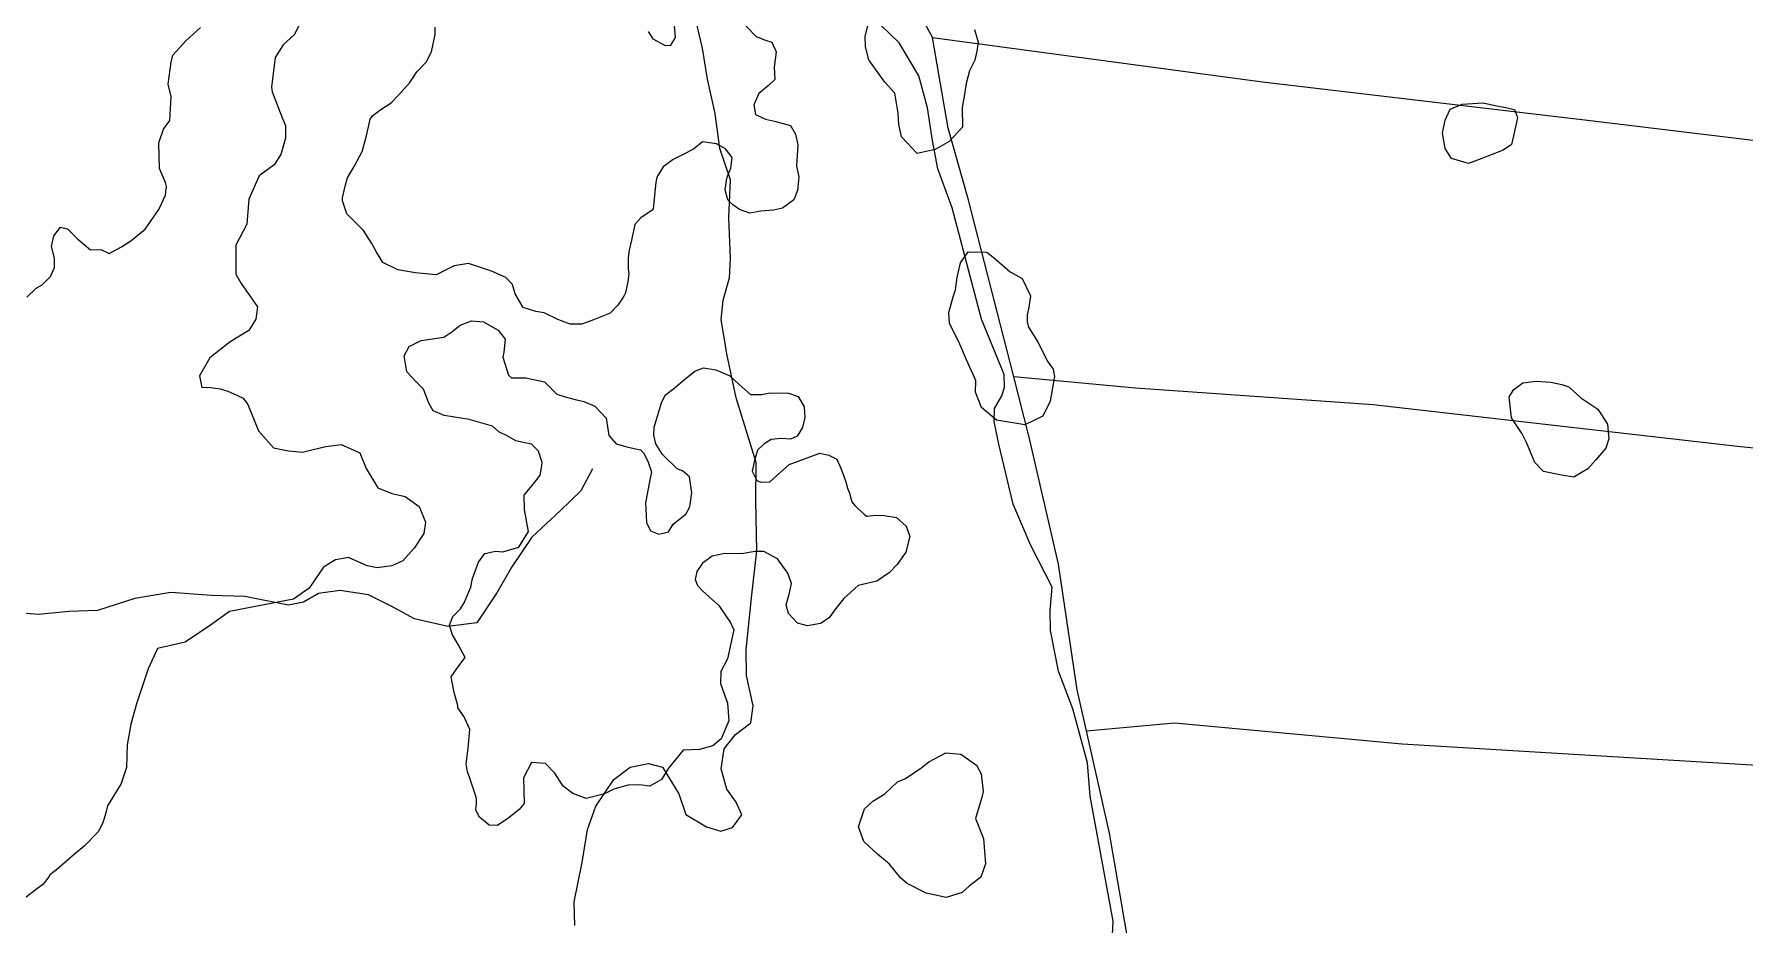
# Model space of a CAD drawing. Header units: metres. Extents: x 4652992 to 4879070, y 2074171 to 2309877.
# Drawn here: x 4653983.8 to 4654101.6, y 2308876.2 to 2308937.5 of the extents above; entities that cross this region are included whole.
import ezdxf

# ---------------------------------------------------------------- set-up
doc = ezdxf.new("R2010")
doc.units = ezdxf.units.M
doc.header["$MEASUREMENT"] = 0
doc.linetypes.add('DGN Style 3', pattern=[92.779933, 66.271381, -26.508552])
for name, color, linetype, lineweight in [('Level 1', 2, 'Continuous', 0), ('Level 20', 30, 'DGN Style 3', 0), ('Level 37', 3, 'Continuous', 0), ('Level 40', 1, 'Continuous', 0)]:
    doc.layers.add(name, color=color, linetype=linetype, lineweight=lineweight)

msp = doc.modelspace()

# ---------------------------------------------------------------- linework, layer by layer
at = {"layer": 'Level 1'}
msp.add_polyline3d([(4654022.247047, 2308907.597994, 1254.068), (4654021.438456, 2308906.073206, 1252.068), (4654020.0503, 2308904.734139, 1250.068), (4654018.073347, 2308902.884844, 1247.968), (4654016.676386, 2308900.847691, 1247.168), (4654015.643384, 2308899.047145, 1245.968), (4654014.265613, 2308896.994038, 1244.168), (4654012.288558, 2308896.726507, 1243.268), (4654009.983563, 2308897.263078, 1241.768), (4654008.374173, 2308898.119745, 1240.968), (4654006.810298, 2308898.903774, 1240.068), (4654004.845663, 2308899.210615, 1239.268), (4654003.355445, 2308898.994215, 1238.168), (4654002.326578, 2308898.413104, 1237.368), (4654001.29474, 2308898.203317, 1236.168), (4653998.284767, 2308898.802661, 1233.968), (4653995.984226, 2308898.861857, 1231.968), (4653993.189361, 2308899.083122, 1229.968), (4653990.710777, 2308898.663707, 1228.068), (4653988.13295, 2308897.8327, 1225.868), (4653986.157333, 2308897.755041, 1223.868), (4653984.067513, 2308897.547895, 1222.168), (4653982.359634, 2308897.694092, 1220.068)], dxfattribs=at)
at = {"layer": 'Level 20', "linetype": 'Continuous'}
for points in [[(4654021.038681, 2308876.121781, 1255.867961), (4654020.980362, 2308877.751664, 1256.16796), (4654021.528492, 2308880.465468, 1256.567961), (4654021.895233, 2308882.748838, 1257.267961), (4654022.473421, 2308884.356226, 1257.66796), (4654023.705902, 2308886.183661, 1258.46796), (4654024.843455, 2308887.036486, 1259.16796), (4654026.09384, 2308887.279648, 1260.067961), (4654027.07259, 2308887.035092, 1260.96796), (4654028.191467, 2308885.195969, 1261.367961), (4654028.675992, 2308883.78297, 1261.96796), (4654030.100983, 2308882.923962, 1262.46796), (4654031.079182, 2308882.632615, 1262.767961), (4654031.881081, 2308882.884742, 1263.267961), (4654032.527922, 2308883.740943, 1263.46796), (4654032.13182, 2308884.618614, 1263.867961), (4654031.498884, 2308885.529637, 1264.067961), (4654031.101885, 2308886.916205, 1264.067961), (4654031.324733, 2308888.294907, 1264.267961), (4654032.087614, 2308889.278979, 1265.067961), (4654033.144183, 2308890.082201, 1265.767961), (4654033.310656, 2308891.260127, 1266.067961), (4654032.85627, 2308893.359591, 1266.067961), (4654032.827949, 2308895.11872, 1266.367961), (4654033.204835, 2308898.709435, 1267.067961), (4654033.564563, 2308901.942602, 1267.267961), (4654033.50625, 2308905.360553, 1267.267961), (4654033.515577, 2308908.023947, 1267.567961), (4654032.1509, 2308912.494182, 1267.867961), (4654031.489096, 2308915.514665, 1268.16796), (4654031.103244, 2308917.88434, 1268.567961), (4654031.252398, 2308919.214814, 1268.867961), (4654031.68321, 2308920.765361, 1269.46796), (4654031.75987, 2308922.097442, 1269.46796), (4654031.627998, 2308924.913784, 1268.96796), (4654031.759138, 2308927.518032, 1268.567961), (4654031.028512, 2308929.666022, 1268.267961), (4654030.685435, 2308932.080079, 1268.867961), (4654030.158871, 2308934.437166, 1270.067961), (4654029.825388, 2308936.591023, 1271.567961), (4654029.211799, 2308939.211954, 1272.16796)], [(4654058.018806, 2308874.510957, 1282.5), (4654058.118425, 2308876.427911, 1282.2), (4654056.533872, 2308885.04042, 1279.8), (4654056.343214, 2308887.343306, 1280), (4654055.337284, 2308891.063932, 1280), (4654054.359661, 2308893.649281, 1280.3), (4654053.79844, 2308896.451057, 1280.9), (4654053.776345, 2308897.826785, 1281.7), (4654053.914665, 2308899.436257, 1281.9), (4654052.432598, 2308902.350726, 1282.1), (4654051.238601, 2308905.163714, 1282.1), (4654050.238945, 2308909.292673, 1282.1), (4654049.928249, 2308910.85725, 1282.1), (4654049.948493, 2308911.760684, 1282.1), (4654050.455535, 2308912.619579, 1282.1), (4654050.637704, 2308913.224094, 1282.1), (4654050.615703, 2308914.085722, 1282.1), (4654049.054543, 2308917.918238, 1281.7), (4654047.01654, 2308925.57107, 1281), (4654046.045636, 2308928.272438, 1280.6), (4654045.66767, 2308930.22061, 1280.567961), (4654045.325688, 2308932.4705, 1280.567961), (4654044.729093, 2308934.677016, 1280.567961), (4654043.374564, 2308936.947848, 1280.46796), (4654041.460348, 2308938.793887, 1280.16796)]]:
    msp.add_polyline3d(points, dxfattribs=at)
at = {"layer": 'Level 37'}
for points in [[(4654114.054077, 2308950.76709, 1300.9819), (4654086.186242, 2308955.497497, 1292.8), (4654061.487953, 2308959.523574, 1285.5), (4654057.297917, 2308960.044355, 1284.8748), (4654044.38278, 2308961.311895, 1281.576438), (4654039.460111, 2308961.795024, 1280.31925), (4654040.610145, 2308946.3772, 1280.858382), (4654045.673919, 2308937.32792, 1283.2)], [(4654113.80249, 2308864.430725, 1308.8823), (4654109.542385, 2308864.55498, 1308.2), (4654094.479124, 2308865.269377, 1303.1), (4654080.06212, 2308865.393549, 1295.7), (4654068.06581, 2308866.218976, 1290.3), (4654060.574963, 2308867.15103, 1287.7), (4654059.484425, 2308873.018489, 1286.1), (4654057.870776, 2308882.480871, 1283.5), (4654056.278519, 2308889.550313, 1282.64229), (4654055.64309, 2308892.371547, 1282.3), (4654054.349572, 2308901.021834, 1284.5), (4654052.33316, 2308909.774921, 1285.1), (4654051.269504, 2308913.938737, 1284.669206), (4654048.135752, 2308926.206206, 1283.4), (4654046.739487, 2308931.066304, 1283.4), (4654045.673919, 2308937.32792, 1283.2), (4654068.397493, 2308934.271142, 1288.4), (4654090.798963, 2308931.621804, 1296.8), (4654113.999695, 2308928.815125, 1303.4483)], [(4654113.939514, 2308907.859131, 1305.5574), (4654101.350437, 2308909.104946, 1303.7), (4654076.039877, 2308911.994419, 1294.7), (4654059.645403, 2308913.161605, 1287.1), (4654051.269504, 2308913.938737, 1284.6692)], [(4654056.278519, 2308889.550313, 1282.6423), (4654062.354391, 2308890.093979, 1286.5), (4654078.035966, 2308888.646792, 1295.8), (4654090.216447, 2308887.918721, 1303.2), (4654109.03146, 2308886.777678, 1307.7), (4654113.85968, 2308886.540283, 1307.4738)]]:
    msp.add_polyline3d(points, dxfattribs=at)
at = {"layer": 'Level 40', "color": 3, "flags": 128}
for points, elevation in [([(4654083.605034, 2308932.820695), (4654084.32306, 2308932.664457), (4654085.041006, 2308932.508238), (4654085.758872, 2308932.352035), (4654085.972171, 2308931.798113), (4654085.760717, 2308930.829101), (4654085.566883, 2308929.94084), (4654084.982587, 2308929.560356), (4654084.15893, 2308929.231854), (4654083.335181, 2308928.903314), (4654082.608757, 2308928.63817), (4654081.429392, 2308928.978993), (4654080.994113, 2308929.665816), (4654080.806571, 2308930.721903), (4654081.000478, 2308931.610489), (4654081.336383, 2308932.383571), (4654081.885745, 2308932.602516), (4654082.160411, 2308932.711983), (4654083.605034, 2308932.820695)], 1298.546457), ([(4654052.94684, 2308916.290361), (4654053.575258, 2308915.026912), (4654053.982406, 2308914.455748), (4654054.084816, 2308913.950345), (4654053.766249, 2308912.246928), (4654053.277263, 2308911.224616), (4654052.031497, 2308910.633759), (4654050.07848, 2308910.946992), (4654049.044022, 2308911.814381), (4654048.635674, 2308912.869287), (4654048.651151, 2308913.671754), (4654048.00496, 2308915.100436), (4654047.477598, 2308916.342469), (4654046.84849, 2308917.606592), (4654046.801907, 2308918.368934), (4654047.087938, 2308919.435621), (4654047.250775, 2308919.937811), (4654047.379123, 2308920.769869), (4654047.603111, 2308921.796213), (4654048.138171, 2308922.540337), (4654049.414143, 2308922.533093), (4654049.956861, 2308922.093349), (4654051.03095, 2308921.16268), (4654051.838758, 2308920.719449), (4654052.427735, 2308919.517797), (4654052.310614, 2308918.737362), (4654052.18747, 2308918.173092), (4654052.199517, 2308917.740774), (4654052.273561, 2308917.348791), (4654052.94684, 2308916.290361)], 1286.646457), ([(4654090.332723, 2308912.49847), (4654091.512984, 2308911.717186), (4654092.16986, 2308910.680768), (4654092.259144, 2308909.661806), (4654092.067008, 2308909.019314), (4654091.373612, 2308908.221928), (4654090.823243, 2308907.604074), (4654089.864955, 2308907.021541), (4654089.010456, 2308907.153224), (4654087.769765, 2308907.420822), (4654087.173588, 2308908.023074), (4654086.592952, 2308909.411531), (4654086.305489, 2308909.999932), (4654085.559618, 2308911.108462), (4654085.408938, 2308912.562357), (4654085.728225, 2308913.072453), (4654086.345397, 2308913.518147), (4654087.255172, 2308913.637345), (4654088.280823, 2308913.573545), (4654089.02528, 2308913.412615), (4654089.51057, 2308913.255079), (4654090.332723, 2308912.49847)], 1300.646457)]:
    msp.add_lwpolyline(points, dxfattribs=dict(at, elevation=elevation))
at = {"layer": 'Level 40', "color": 3}
for points in [[(4653983.270152, 2308919.414513, 1224.746457), (4653983.911232, 2308920.037455, 1224.746457), (4653984.339138, 2308920.262389, 1224.746457), (4653984.906629, 2308920.837687, 1224.746457), (4653985.172623, 2308921.47787, 1224.746457), (4653985.18422, 2308922.10943, 1224.746457), (4653984.981072, 2308922.91408, 1224.746457), (4653985.139699, 2308923.640807, 1224.746457), (4653985.586578, 2308924.241992, 1224.746457), (4653986.068905, 2308924.138028, 1224.746457), (4653986.793941, 2308923.411125, 1224.746457), (4653987.65733, 2308922.684712, 1226.746457), (4653988.374887, 2308922.699087, 1231.146457), (4653988.942412, 2308922.43982, 1232.246457), (4653989.790276, 2308922.885555, 1232.246457), (4653990.445766, 2308923.30985, 1232.246457), (4653991.431794, 2308924.1027, 1232.246457), (4653992.356453, 2308925.474185, 1232.246457), (4653992.817981, 2308926.442807, 1232.246457), (4653992.889251, 2308927.05578, 1232.246457), (4653992.822218, 2308927.321594, 1232.246457), (4653992.408444, 2308928.290658, 1232.246457), (4653992.35719, 2308930.061297, 1232.246457), (4653992.686215, 2308930.9957, 1232.246457), (4653993.128885, 2308931.5913, 1232.246457), (4653993.223329, 2308933.248386, 1233.546457), (4653993.010245, 2308934.093177, 1234.946457), (4653993.217647, 2308935.614592, 1234.946457), (4653993.322114, 2308936.093202, 1234.946457), (4653994.224999, 2308937.0881, 1234.946457), (4653995.233771, 2308937.997295, 1234.946457)], [(4654002.157256, 2308938.429134, 1237.046457), (4654001.711703, 2308937.526217, 1237.046457), (4654000.936262, 2308936.81967, 1237.046457), (4654000.372014, 2308935.942366, 1237.046457), (4654000.118777, 2308933.898168, 1237.846457), (4654000.172276, 2308933.574544, 1237.846457), (4654000.88784, 2308931.734787, 1237.846457), (4654001.093092, 2308931.253586, 1237.846457), (4654001.08878, 2308930.380918, 1237.846457), (4654000.782405, 2308929.261558, 1237.846457), (4654000.317019, 2308928.550929, 1237.846457), (4653999.27918, 2308927.776698, 1237.846457), (4653998.559336, 2308926.18486, 1237.846457), (4653998.432224, 2308924.465066, 1237.846457), (4653997.679086, 2308923.005095, 1237.846457)], [(4654032.7753, 2308938.1373, 1279.4), (4654033.5197, 2308937.3826, 1279.4), (4654034.1609, 2308937.1356, 1279.4), (4654034.609, 2308936.9844, 1279.4), (4654034.8938, 2308936.3296, 1279.4), (4654034.7623, 2308935.2713, 1279), (4654034.813, 2308934.4148, 1277.4), (4654034.3422, 2308933.9766, 1277.4), (4654033.6953, 2308933.4684, 1277.4), (4654033.3616, 2308932.6762, 1277.4), (4654033.4824, 2308932.0015, 1277.4), (4654034.165, 2308931.6915, 1277.4), (4654034.779, 2308931.5584, 1277.4), (4654035.8933, 2308931.2629, 1277.4), (4654036.2412, 2308930.6473, 1277.4), (4654036.4017, 2308929.9102, 1277.4), (4654036.3024, 2308928.4731, 1277.4), (4654036.4517, 2308927.6845, 1277.4), (4654036.3626, 2308926.7855, 1277.4), (4654036.1139, 2308926.1371, 1277.4), (4654035.3425, 2308925.5477, 1277.4), (4654034.7234, 2308925.4114, 1277.4), (4654033.8404, 2308925.3589, 1276.6), (4654033.0775, 2308925.2156, 1275.5), (4654032.382, 2308925.4743, 1275.5), (4654031.9141, 2308925.7921, 1275.5), (4654031.5601, 2308926.1394, 1275.5), (4654031.3877, 2308926.8266, 1275.5), (4654031.4718, 2308927.4584, 1275.5), (4654031.5396, 2308927.7687, 1275.5), (4654031.7663, 2308928.3154, 1275.5), (4654031.8731, 2308929.0506, 1275.5), (4654031.4103, 2308929.6383, 1275.5), (4654030.7884, 2308929.9897, 1275.5), (4654029.8296, 2308930.1196, 1274.7), (4654029.2061, 2308929.622, 1273.5), (4654028.4807, 2308929.2596, 1272.5), (4654027.8119, 2308928.915, 1272.5), (4654027.1091, 2308928.4145, 1272.5), (4654026.6814, 2308927.6913, 1272.5), (4654026.6021, 2308927.3278, 1272.5), (4654026.4229, 2308925.5177, 1272.5), (4654026.3487, 2308925.425, 1272.5), (4654025.5829, 2308924.8835, 1272.5), (4654025.1603, 2308924.431, 1272.5), (4654024.9222, 2308923.3404, 1272.5), (4654024.7749, 2308922.6653, 1272.5), (4654024.7131, 2308922.1349, 1272.5), (4654024.709, 2308921.3744, 1272.5), (4654024.7441, 2308921.0406, 1272.5), (4654024.6823, 2308920.5102, 1272.5), (4654024.5123, 2308919.7312, 1272.5), (4654024.4041, 2308919.4827, 1272.5), (4654023.999, 2308918.8631, 1272.5), (4654023.4506, 2308918.3288, 1272.5), (4654022.3237, 2308917.8648, 1272.5), (4654021.4998, 2308917.5529, 1272.5), (4654020.7138, 2308917.5524, 1271.2), (4654019.8595, 2308917.8912, 1267.5), (4654018.9129, 2308918.3543, 1266), (4654018.3295, 2308918.4252, 1266), (4654017.4683, 2308918.7205, 1266), (4654016.9116, 2308919.663, 1266), (4654016.7252, 2308920.3064, 1266), (4654016.2851, 2308920.7852, 1266), (4654015.2903, 2308921.2191, 1266), (4654013.6971, 2308921.7387, 1265), (4654012.7067, 2308921.586, 1262.9), (4654011.4796, 2308920.9682, 1260.4), (4654010.0536, 2308921.0936, 1258.8), (4654008.8339, 2308921.3012, 1258.8), (4654007.7884, 2308921.8034, 1258.8), (4654007.3489, 2308922.5624, 1258.8), (4654007.0323, 2308923.1289, 1258.8), (4654006.4582, 2308924.0277, 1258.8), (4654005.9609, 2308924.5226, 1258.8), (4654005.3289, 2308925.1572, 1258.8), (4654005.029, 2308926.0525, 1258.8), (4654005.0226, 2308926.2754, 1258.8), (4654005.2188, 2308927.1743, 1258.8), (4654005.3752, 2308927.6388, 1258.8), (4654005.8227, 2308928.4281, 1258.8), (4654006.0086, 2308928.7755, 1258.8), (4654006.3804, 2308929.4703, 1258.8), (4654006.6291, 2308930.3578, 1258.8), (4654006.8023, 2308931.151, 1258.8), (4654006.9177, 2308931.6797, 1258.8), (4654007.0805, 2308931.9214, 1258.8), (4654007.5837, 2308932.3204, 1259.1), (4654008.3629, 2308932.8199, 1261), (4654008.9053, 2308933.3556, 1262.5), (4654009.652, 2308934.2212, 1263.7), (4654009.889, 2308934.5552, 1263.7), (4654010.1374, 2308934.9417, 1263.7), (4654010.7795, 2308935.6282, 1263.7), (4654011.1489, 2308936.3186, 1263.7), (4654011.4127, 2308937.5273, 1263.7), (4654011.4115, 2308938.0229, 1263.7)], [(4654026.0701, 2308937.7336, 1275.6), (4654026.3905, 2308937.2305, 1275.6), (4654027.2583, 2308936.7712, 1275.6), (4654027.6402, 2308936.7967, 1275.6), (4654027.9698, 2308937.3213, 1275.6), (4654027.8886, 2308938.1717, 1276.6)], [(4654048.5671, 2308937.8658, 1286.1465), (4654048.806, 2308937.007, 1286.1465), (4654048.7224, 2308936.3797, 1286.1465), (4654048.5879, 2308935.7634, 1286.1465), (4654048.2145, 2308935.0302, 1285.7465), (4654047.9832, 2308934.1556, 1285.2465), (4654047.8434, 2308933.2705, 1285.2465), (4654047.7117, 2308932.4847, 1284.9465), (4654047.7368, 2308931.1326, 1284.9465), (4654046.8274, 2308930.1447, 1284.9465), (4654045.8548, 2308929.6013, 1284.9465), (4654044.6211, 2308929.33, 1284.9465), (4654043.5374, 2308930.4808, 1284.9465), (4654043.3489, 2308931.3299, 1284.9465), (4654043.3021, 2308932.0944, 1284.9465), (4654043.073, 2308933.4913, 1284.9465), (4654042.3805, 2308934.2343, 1284.9465), (4654041.273, 2308935.7682, 1284.9465), (4654041.0446, 2308936.6802, 1284.9465), (4654041.0376, 2308937.3825, 1284.9465), (4654041.206, 2308938.1544, 1284.9465)], [(4653997.679086, 2308923.005095, 1237.846457), (4653997.677792, 2308921.008633, 1237.846457), (4653998.034936, 2308920.370134, 1237.846457), (4653999.171251, 2308918.752825, 1237.846457), (4653999.048435, 2308917.905866, 1237.846457), (4653998.570027, 2308917.135436, 1237.846457), (4653997.282019, 2308916.351971, 1237.846457), (4653995.88281, 2308915.250343, 1238.446457), (4653995.171585, 2308914.012917, 1240.346457), (4653995.322095, 2308913.194911, 1241.846457), (4653995.781516, 2308913.216271, 1245.046457), (4653996.595728, 2308913.109654, 1246.246457), (4653997.111088, 2308912.937162, 1246.246457), (4653997.730904, 2308912.680466, 1246.246457), (4653998.174618, 2308912.461612, 1246.246457), (4653998.508115, 2308912.019388, 1246.246457), (4653999.235893, 2308910.20373, 1248.446457), (4654000.26298, 2308909.052708, 1249.346457), (4654001.298434, 2308908.830071, 1250.346457), (4654002.25787, 2308908.747071, 1250.346457), (4654002.905489, 2308908.915293, 1250.346457), (4654003.870411, 2308909.138256, 1250.346457), (4654004.939076, 2308909.277458, 1250.346457), (4654006.216674, 2308908.696053, 1250.346457), (4654006.653332, 2308907.619547, 1250.346457), (4654007.459744, 2308906.279564, 1250.346457), (4654008.412598, 2308905.89094, 1250.346457), (4654009.345428, 2308905.690861, 1250.346457), (4654010.29229, 2308904.996545, 1250.346457), (4654010.728614, 2308903.920573, 1250.346457), (4654010.620474, 2308903.145568, 1250.346457), (4654009.969221, 2308902.118542, 1250.346457), (4654009.168651, 2308901.246223, 1250.346457), (4654008.424941, 2308900.914266, 1250.346457), (4654007.415227, 2308900.762025, 1250.346457), (4654006.715475, 2308900.91184, 1250.346457), (4654005.438116, 2308901.492401, 1250.346457), (4654004.544649, 2308901.315189, 1250.346457), (4654003.703719, 2308900.819573, 1250.346457), (4654003.161544, 2308900.014263, 1250.346457), (4654002.716113, 2308899.372482, 1250.346457), (4654001.635895, 2308898.620722, 1250.346457), (4653997.242517, 2308897.772153, 1249.446457), (4653995.930075, 2308896.823566, 1247.046457), (4653994.186468, 2308895.659405, 1244.746457), (4653992.284962, 2308895.204735, 1243.246457), (4653991.6354, 2308893.821231, 1242.046457), (4653990.827449, 2308891.402466, 1240.746457), (4653990.428115, 2308890.0095, 1239.446457), (4653990.1757, 2308888.56922, 1239.446457), (4653990.147107, 2308887.019048, 1239.446457), (4653989.782013, 2308885.914033, 1239.446457), (4653989.20606, 2308884.978351, 1239.446457), (4653988.826403, 2308884.374365, 1239.446457), (4653988.722528, 2308883.898461, 1239.446457), (4653988.507505, 2308883.197191, 1239.446457), (4653988.18704, 2308882.580576, 1239.446457), (4653987.229732, 2308881.60126, 1239.446457), (4653986.396481, 2308880.90674, 1239.446457), (4653985.320519, 2308879.952394, 1239.446457), (4653984.861488, 2308879.625131, 1238.946457), (4653984.82081, 2308879.509574, 1238.446457), (4653984.379933, 2308878.958945, 1238.446457), (4653983.932747, 2308878.624368, 1238.446457), (4653983.22518, 2308878.076579, 1238.446457)], [(4654041.740539, 2308904.406766, 1278.646457), (4654042.344427, 2308904.379599, 1278.646457), (4654043.180249, 2308904.251341, 1278.646457), (4654043.860575, 2308903.643854, 1278.646457), (4654044.109875, 2308902.923931, 1278.646457), (4654043.826252, 2308901.857107, 1278.646457), (4654043.234974, 2308901.010056, 1278.646457), (4654042.707781, 2308900.456766, 1278.646457), (4654041.827747, 2308899.844811, 1278.146457), (4654040.558715, 2308899.546204, 1277.246457), (4654039.555067, 2308898.654849, 1275.246457), (4654038.922986, 2308897.863573, 1275.246457), (4654038.550342, 2308897.32558, 1275.246457), (4654037.955302, 2308896.938167, 1275.246457), (4654037.050989, 2308896.771412, 1275.246457), (4654036.378803, 2308896.966851, 1275.246457), (4654035.754391, 2308897.615525, 1275.246457), (4654035.579767, 2308898.219396, 1275.246457), (4654035.78961, 2308898.946903, 1275.246457), (4654035.950665, 2308899.684861, 1275.246457), (4654035.699936, 2308900.408105, 1275.246457), (4654034.980064, 2308901.393808, 1274.546457), (4654034.053378, 2308901.909521, 1273.846457), (4654033.458047, 2308901.896313, 1273.246457), (4654032.510494, 2308901.727671, 1271.446457), (4654031.351952, 2308901.757518, 1270.446457), (4654030.490488, 2308901.579486, 1270.446457), (4654029.820509, 2308901.101226, 1270.446457), (4654029.434422, 2308900.510242, 1270.446457), (4654029.315561, 2308899.965625, 1270.446457), (4654029.485543, 2308899.566424, 1270.446457), (4654029.813687, 2308899.185176, 1270.446457), (4654030.95194, 2308898.16614, 1268.946457), (4654031.576781, 2308897.253668, 1268.946457), (4654031.741097, 2308897.06276, 1268.946457), (4654031.977231, 2308896.493134, 1268.946457), (4654031.89065, 2308896.096419, 1268.946457), (4654031.544325, 2308894.509558, 1268.946457), (4654031.092709, 2308893.61996, 1268.946457), (4654031.067136, 2308892.79496, 1268.946457), (4654031.545324, 2308891.44711, 1268.946457), (4654031.640761, 2308890.233048, 1268.946457), (4654031.113425, 2308888.996325, 1268.946457), (4654030.540793, 2308888.495791, 1268.946457), (4654029.618073, 2308888.257428, 1268.046457), (4654028.48857, 2308888.210383, 1267.046457), (4654027.491104, 2308886.964036, 1265.746457), (4654027.009887, 2308886.180802, 1265.746457), (4654026.187637, 2308885.730791, 1265.746457), (4654025.484853, 2308885.828511, 1265.746457), (4654024.699961, 2308885.787377, 1265.746457), (4654023.712322, 2308885.528833, 1265.746457), (4654023.070656, 2308885.196497, 1265.746457), (4654021.804853, 2308884.867749, 1264.846457), (4654020.896843, 2308885.217784, 1264.846457), (4654020.230315, 2308885.725141, 1264.846457), (4654019.650794, 2308886.631542, 1264.846457), (4654019.016782, 2308887.288661, 1264.846457), (4654018.040665, 2308887.369273, 1263.946457), (4654017.498547, 2308886.299845, 1260.446457), (4654017.539687, 2308884.525542, 1258.846457), (4654017.191507, 2308884.126505, 1258.846457), (4654016.489069, 2308883.53999, 1258.846457), (4654015.697722, 2308883.024924, 1258.846457), (4654015.126765, 2308883.041302, 1258.846457), (4654014.465767, 2308883.602703, 1258.846457), (4654014.204073, 2308884.079125, 1258.846457), (4654014.252864, 2308884.542035, 1258.846457), (4654014.257784, 2308884.803934, 1258.846457), (4654014.240767, 2308884.965327, 1258.846457), (4654013.794116, 2308886.270092, 1258.846457), (4654013.632236, 2308886.725342, 1258.846457), (4654013.542217, 2308887.270482, 1258.846457), (4654013.60198, 2308887.783704, 1258.846457), (4654013.672712, 2308888.347188, 1258.846457), (4654013.797157, 2308889.635592, 1258.846457), (4654013.412476, 2308890.506671, 1258.846457), (4654012.972913, 2308891.126507, 1258.846457), (4654012.955888, 2308891.287952, 1258.846457), (4654012.704046, 2308892.17306, 1258.046457), (4654012.502055, 2308893.266466, 1256.646457), (4654012.969971, 2308893.91893, 1255.446457), (4654013.480712, 2308894.587442, 1253.846457), (4654012.993177, 2308895.485534, 1253.846457), (4654012.57297, 2308896.210515, 1253.846457), (4654012.392919, 2308896.831253, 1253.846457), (4654012.625854, 2308897.416604, 1253.846457), (4654013.160232, 2308897.937447, 1253.846457), (4654013.410281, 2308898.360312, 1253.846457), (4654013.854037, 2308899.42979, 1253.846457), (4654013.986477, 2308900.036597, 1253.846457), (4654014.391021, 2308901.167359, 1253.846457), (4654014.835886, 2308901.760146, 1253.846457), (4654015.555065, 2308901.923614, 1253.846457), (4654016.068337, 2308901.86655, 1253.846457), (4654017.166711, 2308902.192359, 1255.146457), (4654017.832871, 2308903.26644, 1257.646457), (4654017.564116, 2308904.779855, 1261.546457), (4654017.545678, 2308905.776867, 1262.346457), (4654018.261122, 2308906.671101, 1262.346457), (4654018.629746, 2308907.168236, 1262.346457), (4654018.738967, 2308907.668662, 1262.346457), (4654018.765727, 2308908.029633, 1262.346457), (4654018.521072, 2308908.815632, 1262.346457), (4654018.050843, 2308909.283388, 1262.346457), (4654017.553818, 2308909.390166, 1262.346457), (4654016.957339, 2308909.518309, 1262.346457), (4654016.354792, 2308909.857355, 1262.346457), (4654015.790981, 2308910.135695, 1262.346457), (4654015.350576, 2308910.540948, 1261.346457), (4654013.741388, 2308910.995942, 1260.346457), (4654012.02425, 2308911.259867, 1260.346457), (4654011.259212, 2308911.581908, 1260.346457), (4654010.958825, 2308912.119399, 1260.346457), (4654010.596435, 2308913.090656, 1260.346457), (4654010.124453, 2308913.560011, 1260.346457), (4654009.446831, 2308914.283849, 1260.346457), (4654009.26687, 2308915.373735, 1260.346457), (4654009.619821, 2308916.033625, 1260.346457), (4654010.438721, 2308916.435519, 1260.346457), (4654012.00563, 2308916.676315, 1260.346457), (4654012.55304, 2308917.031417, 1260.346457), (4654013.122323, 2308917.486876, 1260.346457), (4654013.91895, 2308917.78823, 1260.346457), (4654014.738524, 2308917.716779, 1260.346457), (4654015.734453, 2308917.148897, 1260.646457), (4654016.222855, 2308916.518518, 1260.646457), (4654016.136384, 2308915.644338, 1260.646457), (4654016.059749, 2308915.293216, 1260.646457), (4654016.466563, 2308914.050334, 1260.646457), (4654016.673825, 2308913.857964, 1261.846457), (4654017.657573, 2308913.865071, 1264.046457), (4654018.941133, 2308913.598308, 1267.246457), (4654019.787957, 2308912.739042, 1267.246457), (4654020.369819, 2308912.561805, 1267.246457), (4654021.050403, 2308912.363339, 1267.246457), (4654021.64301, 2308912.235875, 1267.246457), (4654022.400507, 2308911.916731, 1267.246457), (4654023.182948, 2308911.078869, 1265.446457), (4654023.3816, 2308909.890769, 1264.546457), (4654023.877935, 2308909.313978, 1264.546457), (4654024.6099, 2308909.104435, 1264.546457), (4654025.10509, 2308908.998011, 1264.546457), (4654025.550731, 2308908.902236, 1264.546457), (4654025.765633, 2308908.699373, 1264.546457), (4654026.052847, 2308908.11541, 1264.546457), (4654026.307384, 2308907.381832, 1264.546457), (4654026.187627, 2308906.83312, 1264.546457), (4654025.943188, 2308905.475653, 1264.546457), (4654025.89964, 2308905.276122, 1264.546457), (4654025.96314, 2308903.904813, 1264.546457), (4654026.250324, 2308903.321039, 1264.546457), (4654026.822584, 2308903.093855, 1264.546457), (4654027.490248, 2308903.248251, 1267.646457), (4654027.803296, 2308903.774143, 1271.346457), (4654028.673953, 2308904.467575, 1271.346457), (4654028.929135, 2308904.93059, 1271.346457), (4654028.972315, 2308905.128435, 1271.346457), (4654029.095956, 2308905.930353, 1271.346457), (4654028.930031, 2308907.053377, 1271.346457), (4654028.454919, 2308907.466134, 1271.346457), (4654028.073789, 2308907.599494, 1272.246457), (4654027.058721, 2308908.593554, 1272.246457), (4654026.599655, 2308909.313031, 1272.246457), (4654026.473081, 2308909.909347, 1272.246457), (4654026.493636, 2308910.474048, 1272.246457), (4654027.029051, 2308912.221493, 1272.246457), (4654027.284031, 2308912.684022, 1272.246457), (4654027.844015, 2308913.13263, 1272.246457), (4654028.594198, 2308913.747198, 1272.246457), (4654029.284503, 2308914.322858, 1272.246457), (4654029.899266, 2308914.552598, 1272.246457), (4654030.743386, 2308914.422525, 1272.246457), (4654031.715966, 2308914.002907, 1273.246457), (4654032.353247, 2308913.400726, 1273.246457), (4654033.126507, 2308912.717666, 1273.246457), (4654033.892839, 2308912.707642, 1273.246457), (4654034.484909, 2308912.838423, 1273.246457), (4654035.753668, 2308912.815856, 1274.146457), (4654036.416238, 2308912.57001, 1274.146457), (4654036.824645, 2308911.863054, 1274.146457), (4654036.869533, 2308911.131224, 1274.146457), (4654036.718997, 2308910.441464, 1274.146457), (4654036.334924, 2308909.853523, 1274.146457), (4654035.879524, 2308909.641984, 1274.146457), (4654035.222782, 2308909.680074, 1274.146457), (4654034.54447, 2308909.619617, 1274.146457), (4654034.067451, 2308909.30949, 1274.146457), (4654033.617772, 2308908.890279, 1274.146457), (4654033.407571, 2308908.161608, 1274.146457), (4654033.246248, 2308907.422427, 1274.146457), (4654033.567846, 2308906.78585, 1274.146457), (4654033.850343, 2308906.67357, 1274.146457), (4654034.469069, 2308906.695395, 1274.146457), (4654035.783711, 2308907.882688, 1275.546457), (4654037.899582, 2308908.67636, 1276.746457), (4654038.532521, 2308908.540248, 1276.746457), (4654039.084571, 2308908.267313, 1276.746457), (4654039.356136, 2308907.643467, 1276.746457), (4654039.70942, 2308906.693679, 1276.746457), (4654039.818398, 2308906.259052, 1276.746457), (4654039.948803, 2308905.922631, 1276.746457), (4654040.122973, 2308905.319826, 1276.746457), (4654040.323468, 2308905.071166, 1276.746457), (4654040.572624, 2308904.812062, 1276.746457), (4654040.957051, 2308904.472519, 1276.746457), (4654041.13028, 2308904.332527, 1276.746457), (4654041.178944, 2308904.322075, 1276.746457), (4654041.740539, 2308904.406766, 1278.646457)], [(4654048.631887, 2308883.507258, 1278.146457), (4654049.184799, 2308882.13031, 1278.146457), (4654049.327328, 2308880.37717, 1278.146457), (4654048.994626, 2308879.454188, 1278.146457), (4654048.201548, 2308878.827999, 1278.146457), (4654047.71461, 2308878.401601, 1278.146457), (4654046.609203, 2308878.053405, 1277.546457), (4654045.227661, 2308878.347503, 1277.546457), (4654043.928827, 2308879.021965, 1277.546457), (4654043.481608, 2308879.382507, 1277.546457), (4654042.705235, 2308880.343853, 1277.546457), (4654041.873412, 2308881.051755, 1277.546457), (4654040.943451, 2308881.913338, 1277.546457), (4654040.571521, 2308882.921504, 1277.546457), (4654040.973958, 2308884.162754, 1277.546457), (4654041.552249, 2308884.702941, 1277.546457), (4654042.381852, 2308885.189466, 1277.546457), (4654043.265211, 2308886.018082, 1278.646457), (4654043.77348, 2308886.240878, 1278.646457), (4654044.845174, 2308886.93963, 1278.646457), (4654045.408596, 2308887.415569, 1278.646457), (4654046.591692, 2308888.024083, 1278.646457), (4654047.622676, 2308887.936323, 1278.646457), (4654048.703481, 2308887.175556, 1278.646457), (4654049.031846, 2308886.57557, 1278.646457), (4654049.159403, 2308885.356209, 1278.646457), (4654049.090354, 2308885.039809, 1278.646457), (4654048.631887, 2308883.507258, 1278.146457)]]:
    msp.add_polyline3d(points, dxfattribs=at)

doc.saveas('drawing.dxf')
